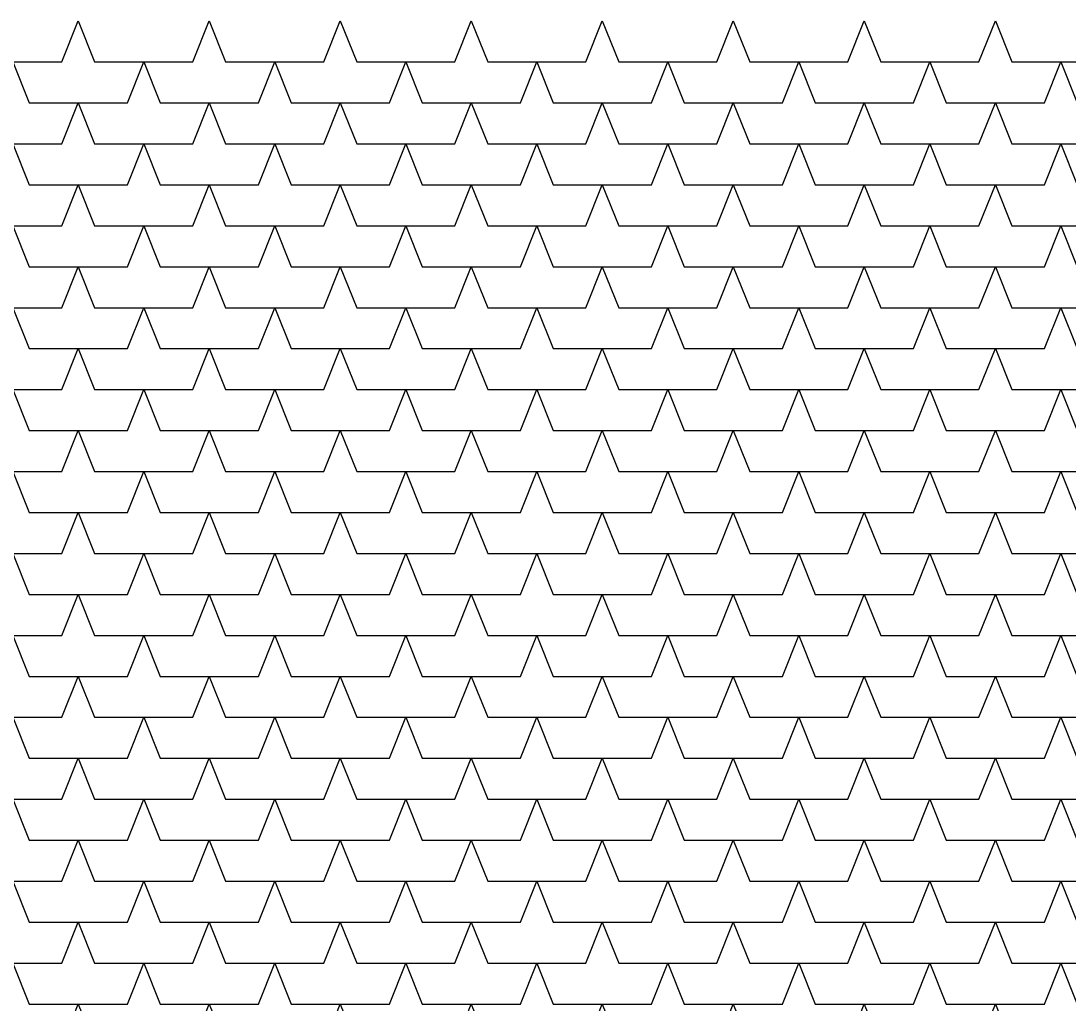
# Model space of a CAD drawing. Header units: inches. Extents: x 86794 to 87086, y 41803 to 41823.
# Drawn here: x 87035.281 to 87036.561, y 41819.53 to 41820.73 of the extents above; entities that cross this region are included whole.
import ezdxf

# ---------------------------------------------------------------- set-up
doc = ezdxf.new("R2010")
doc.units = ezdxf.units.IN
doc.header["$MEASUREMENT"] = 0

msp = doc.modelspace()

# ---------------------------------------------------------------- linework, layer by layer
at = {"color": 250}
for p, q in [((87035.3309, 41820.6795), (87035.3509, 41820.7295)), ((87035.3509, 41820.7295), (87035.3709, 41820.6795)), ((87035.4909, 41820.6795), (87035.5109, 41820.7295)), ((87035.5109, 41820.7295), (87035.5309, 41820.6795)), ((87035.6509, 41820.6795), (87035.6709, 41820.7295)), ((87035.6709, 41820.7295), (87035.6909, 41820.6795)), ((87035.8109, 41820.6795), (87035.8309, 41820.7295)), ((87035.8309, 41820.7295), (87035.8509, 41820.6795)), ((87035.9709, 41820.6795), (87035.9909, 41820.7295)), ((87035.9909, 41820.7295), (87036.0109, 41820.6795)), ((87036.1309, 41820.6795), (87036.1509, 41820.7295)), ((87036.1509, 41820.7295), (87036.1709, 41820.6795)), ((87036.2909, 41820.6795), (87036.3109, 41820.7295)), ((87036.3109, 41820.7295), (87036.3309, 41820.6795)), ((87036.4509, 41820.6795), (87036.4709, 41820.7295)), ((87036.4709, 41820.7295), (87036.4909, 41820.6795)), ((87035.2109, 41820.6795), (87035.3309, 41820.6795)), ((87035.2709, 41820.6795), (87035.2909, 41820.6295)), ((87035.3709, 41820.6795), (87035.4909, 41820.6795)), ((87035.4109, 41820.6295), (87035.4309, 41820.6795)), ((87035.4309, 41820.6795), (87035.4509, 41820.6295)), ((87035.5309, 41820.6795), (87035.6509, 41820.6795)), ((87035.5709, 41820.6295), (87035.5909, 41820.6795)), ((87035.5909, 41820.6795), (87035.6109, 41820.6295)), ((87035.6909, 41820.6795), (87035.8109, 41820.6795)), ((87035.7309, 41820.6295), (87035.7509, 41820.6795)), ((87035.7509, 41820.6795), (87035.7709, 41820.6295)), ((87035.8509, 41820.6795), (87035.9709, 41820.6795)), ((87035.8909, 41820.6295), (87035.9109, 41820.6795)), ((87035.9109, 41820.6795), (87035.9309, 41820.6295)), ((87036.0109, 41820.6795), (87036.1309, 41820.6795)), ((87036.0509, 41820.6295), (87036.0709, 41820.6795)), ((87036.0709, 41820.6795), (87036.0909, 41820.6295)), ((87036.1709, 41820.6795), (87036.2909, 41820.6795)), ((87036.2109, 41820.6295), (87036.2309, 41820.6795)), ((87036.2309, 41820.6795), (87036.2509, 41820.6295)), ((87036.3309, 41820.6795), (87036.4509, 41820.6795)), ((87036.3709, 41820.6295), (87036.3909, 41820.6795)), ((87036.3909, 41820.6795), (87036.4109, 41820.6295)), ((87036.4909, 41820.6795), (87036.6109, 41820.6795)), ((87036.5309, 41820.6295), (87036.5509, 41820.6795)), ((87036.5509, 41820.6795), (87036.5709, 41820.6295)), ((87035.2909, 41820.6295), (87035.4109, 41820.6295)), ((87035.3309, 41820.5795), (87035.3509, 41820.6295)), ((87035.3509, 41820.6295), (87035.3709, 41820.5795)), ((87035.4509, 41820.6295), (87035.5709, 41820.6295)), ((87035.4909, 41820.5795), (87035.5109, 41820.6295)), ((87035.5109, 41820.6295), (87035.5309, 41820.5795)), ((87035.6109, 41820.6295), (87035.7309, 41820.6295)), ((87035.6509, 41820.5795), (87035.6709, 41820.6295)), ((87035.6709, 41820.6295), (87035.6909, 41820.5795)), ((87035.7709, 41820.6295), (87035.8909, 41820.6295)), ((87035.8109, 41820.5795), (87035.8309, 41820.6295)), ((87035.8309, 41820.6295), (87035.8509, 41820.5795)), ((87035.9309, 41820.6295), (87036.0509, 41820.6295)), ((87035.9709, 41820.5795), (87035.9909, 41820.6295)), ((87035.9909, 41820.6295), (87036.0109, 41820.5795)), ((87036.0909, 41820.6295), (87036.2109, 41820.6295)), ((87036.1309, 41820.5795), (87036.1509, 41820.6295)), ((87036.1509, 41820.6295), (87036.1709, 41820.5795)), ((87036.2509, 41820.6295), (87036.3709, 41820.6295)), ((87036.2909, 41820.5795), (87036.3109, 41820.6295)), ((87036.3109, 41820.6295), (87036.3309, 41820.5795)), ((87036.4109, 41820.6295), (87036.5309, 41820.6295)), ((87036.4509, 41820.5795), (87036.4709, 41820.6295)), ((87036.4709, 41820.6295), (87036.4909, 41820.5795)), ((87035.2109, 41820.5795), (87035.3309, 41820.5795)), ((87035.2709, 41820.5795), (87035.2909, 41820.5295)), ((87035.3709, 41820.5795), (87035.4909, 41820.5795)), ((87035.4109, 41820.5295), (87035.4309, 41820.5795)), ((87035.4309, 41820.5795), (87035.4509, 41820.5295)), ((87035.5309, 41820.5795), (87035.6509, 41820.5795)), ((87035.5709, 41820.5295), (87035.5909, 41820.5795)), ((87035.5909, 41820.5795), (87035.6109, 41820.5295)), ((87035.6909, 41820.5795), (87035.8109, 41820.5795)), ((87035.7309, 41820.5295), (87035.7509, 41820.5795)), ((87035.7509, 41820.5795), (87035.7709, 41820.5295)), ((87035.8509, 41820.5795), (87035.9709, 41820.5795)), ((87035.8909, 41820.5295), (87035.9109, 41820.5795)), ((87035.9109, 41820.5795), (87035.9309, 41820.5295)), ((87036.0109, 41820.5795), (87036.1309, 41820.5795)), ((87036.0509, 41820.5295), (87036.0709, 41820.5795)), ((87036.0709, 41820.5795), (87036.0909, 41820.5295)), ((87036.1709, 41820.5795), (87036.2909, 41820.5795)), ((87036.2109, 41820.5295), (87036.2309, 41820.5795)), ((87036.2309, 41820.5795), (87036.2509, 41820.5295)), ((87036.3309, 41820.5795), (87036.4509, 41820.5795)), ((87036.3709, 41820.5295), (87036.3909, 41820.5795)), ((87036.3909, 41820.5795), (87036.4109, 41820.5295)), ((87036.4909, 41820.5795), (87036.6109, 41820.5795)), ((87036.5309, 41820.5295), (87036.5509, 41820.5795)), ((87036.5509, 41820.5795), (87036.5709, 41820.5295)), ((87035.2909, 41820.5295), (87035.4109, 41820.5295)), ((87035.3309, 41820.4795), (87035.3509, 41820.5295)), ((87035.3509, 41820.5295), (87035.3709, 41820.4795)), ((87035.4509, 41820.5295), (87035.5709, 41820.5295)), ((87035.4909, 41820.4795), (87035.5109, 41820.5295)), ((87035.5109, 41820.5295), (87035.5309, 41820.4795)), ((87035.6109, 41820.5295), (87035.7309, 41820.5295)), ((87035.6509, 41820.4795), (87035.6709, 41820.5295)), ((87035.6709, 41820.5295), (87035.6909, 41820.4795)), ((87035.7709, 41820.5295), (87035.8909, 41820.5295)), ((87035.8109, 41820.4795), (87035.8309, 41820.5295)), ((87035.8309, 41820.5295), (87035.8509, 41820.4795)), ((87035.9309, 41820.5295), (87036.0509, 41820.5295)), ((87035.9709, 41820.4795), (87035.9909, 41820.5295)), ((87035.9909, 41820.5295), (87036.0109, 41820.4795)), ((87036.0909, 41820.5295), (87036.2109, 41820.5295)), ((87036.1309, 41820.4795), (87036.1509, 41820.5295)), ((87036.1509, 41820.5295), (87036.1709, 41820.4795)), ((87036.2509, 41820.5295), (87036.3709, 41820.5295)), ((87036.2909, 41820.4795), (87036.3109, 41820.5295)), ((87036.3109, 41820.5295), (87036.3309, 41820.4795)), ((87036.4109, 41820.5295), (87036.5309, 41820.5295)), ((87036.4509, 41820.4795), (87036.4709, 41820.5295)), ((87036.4709, 41820.5295), (87036.4909, 41820.4795)), ((87035.2109, 41820.4795), (87035.3309, 41820.4795)), ((87035.2709, 41820.4795), (87035.2909, 41820.4295)), ((87035.3709, 41820.4795), (87035.4909, 41820.4795)), ((87035.4109, 41820.4295), (87035.4309, 41820.4795)), ((87035.4309, 41820.4795), (87035.4509, 41820.4295)), ((87035.5309, 41820.4795), (87035.6509, 41820.4795)), ((87035.5709, 41820.4295), (87035.5909, 41820.4795)), ((87035.5909, 41820.4795), (87035.6109, 41820.4295)), ((87035.6909, 41820.4795), (87035.8109, 41820.4795)), ((87035.7309, 41820.4295), (87035.7509, 41820.4795)), ((87035.7509, 41820.4795), (87035.7709, 41820.4295)), ((87035.8509, 41820.4795), (87035.9709, 41820.4795)), ((87035.8909, 41820.4295), (87035.9109, 41820.4795)), ((87035.9109, 41820.4795), (87035.9309, 41820.4295)), ((87036.0109, 41820.4795), (87036.1309, 41820.4795)), ((87036.0509, 41820.4295), (87036.0709, 41820.4795)), ((87036.0709, 41820.4795), (87036.0909, 41820.4295)), ((87036.1709, 41820.4795), (87036.2909, 41820.4795)), ((87036.2109, 41820.4295), (87036.2309, 41820.4795)), ((87036.2309, 41820.4795), (87036.2509, 41820.4295)), ((87036.3309, 41820.4795), (87036.4509, 41820.4795)), ((87036.3709, 41820.4295), (87036.3909, 41820.4795)), ((87036.3909, 41820.4795), (87036.4109, 41820.4295)), ((87036.4909, 41820.4795), (87036.6109, 41820.4795)), ((87036.5309, 41820.4295), (87036.5509, 41820.4795)), ((87036.5509, 41820.4795), (87036.5709, 41820.4295)), ((87035.2909, 41820.4295), (87035.4109, 41820.4295)), ((87035.3309, 41820.3795), (87035.3509, 41820.4295)), ((87035.3509, 41820.4295), (87035.3709, 41820.3795)), ((87035.4509, 41820.4295), (87035.5709, 41820.4295)), ((87035.4909, 41820.3795), (87035.5109, 41820.4295)), ((87035.5109, 41820.4295), (87035.5309, 41820.3795)), ((87035.6109, 41820.4295), (87035.7309, 41820.4295)), ((87035.6509, 41820.3795), (87035.6709, 41820.4295)), ((87035.6709, 41820.4295), (87035.6909, 41820.3795)), ((87035.7709, 41820.4295), (87035.8909, 41820.4295)), ((87035.8109, 41820.3795), (87035.8309, 41820.4295)), ((87035.8309, 41820.4295), (87035.8509, 41820.3795)), ((87035.9309, 41820.4295), (87036.0509, 41820.4295)), ((87035.9709, 41820.3795), (87035.9909, 41820.4295)), ((87035.9909, 41820.4295), (87036.0109, 41820.3795)), ((87036.0909, 41820.4295), (87036.2109, 41820.4295)), ((87036.1309, 41820.3795), (87036.1509, 41820.4295)), ((87036.1509, 41820.4295), (87036.1709, 41820.3795)), ((87036.2509, 41820.4295), (87036.3709, 41820.4295)), ((87036.2909, 41820.3795), (87036.3109, 41820.4295)), ((87036.3109, 41820.4295), (87036.3309, 41820.3795)), ((87036.4109, 41820.4295), (87036.5309, 41820.4295)), ((87036.4509, 41820.3795), (87036.4709, 41820.4295)), ((87036.4709, 41820.4295), (87036.4909, 41820.3795)), ((87035.2109, 41820.3795), (87035.3309, 41820.3795)), ((87035.2709, 41820.3795), (87035.2909, 41820.3295)), ((87035.3709, 41820.3795), (87035.4909, 41820.3795)), ((87035.4109, 41820.3295), (87035.4309, 41820.3795)), ((87035.4309, 41820.3795), (87035.4509, 41820.3295)), ((87035.5309, 41820.3795), (87035.6509, 41820.3795)), ((87035.5709, 41820.3295), (87035.5909, 41820.3795)), ((87035.5909, 41820.3795), (87035.6109, 41820.3295)), ((87035.6909, 41820.3795), (87035.8109, 41820.3795)), ((87035.7309, 41820.3295), (87035.7509, 41820.3795)), ((87035.7509, 41820.3795), (87035.7709, 41820.3295)), ((87035.8509, 41820.3795), (87035.9709, 41820.3795)), ((87035.8909, 41820.3295), (87035.9109, 41820.3795)), ((87035.9109, 41820.3795), (87035.9309, 41820.3295)), ((87036.0109, 41820.3795), (87036.1309, 41820.3795)), ((87036.0509, 41820.3295), (87036.0709, 41820.3795)), ((87036.0709, 41820.3795), (87036.0909, 41820.3295)), ((87036.1709, 41820.3795), (87036.2909, 41820.3795)), ((87036.2109, 41820.3295), (87036.2309, 41820.3795)), ((87036.2309, 41820.3795), (87036.2509, 41820.3295)), ((87036.3309, 41820.3795), (87036.4509, 41820.3795)), ((87036.3709, 41820.3295), (87036.3909, 41820.3795)), ((87036.3909, 41820.3795), (87036.4109, 41820.3295)), ((87036.4909, 41820.3795), (87036.6109, 41820.3795)), ((87036.5309, 41820.3295), (87036.5509, 41820.3795)), ((87036.5509, 41820.3795), (87036.5709, 41820.3295)), ((87035.2909, 41820.3295), (87035.4109, 41820.3295)), ((87035.3309, 41820.2795), (87035.3509, 41820.3295)), ((87035.3509, 41820.3295), (87035.3709, 41820.2795)), ((87035.4509, 41820.3295), (87035.5709, 41820.3295)), ((87035.4909, 41820.2795), (87035.5109, 41820.3295)), ((87035.5109, 41820.3295), (87035.5309, 41820.2795)), ((87035.6109, 41820.3295), (87035.7309, 41820.3295)), ((87035.6509, 41820.2795), (87035.6709, 41820.3295)), ((87035.6709, 41820.3295), (87035.6909, 41820.2795)), ((87035.7709, 41820.3295), (87035.8909, 41820.3295)), ((87035.8109, 41820.2795), (87035.8309, 41820.3295)), ((87035.8309, 41820.3295), (87035.8509, 41820.2795)), ((87035.9309, 41820.3295), (87036.0509, 41820.3295)), ((87035.9709, 41820.2795), (87035.9909, 41820.3295)), ((87035.9909, 41820.3295), (87036.0109, 41820.2795)), ((87036.0909, 41820.3295), (87036.2109, 41820.3295)), ((87036.1309, 41820.2795), (87036.1509, 41820.3295)), ((87036.1509, 41820.3295), (87036.1709, 41820.2795)), ((87036.2509, 41820.3295), (87036.3709, 41820.3295)), ((87036.2909, 41820.2795), (87036.3109, 41820.3295)), ((87036.3109, 41820.3295), (87036.3309, 41820.2795)), ((87036.4109, 41820.3295), (87036.5309, 41820.3295)), ((87036.4509, 41820.2795), (87036.4709, 41820.3295)), ((87036.4709, 41820.3295), (87036.4909, 41820.2795)), ((87035.2109, 41820.2795), (87035.3309, 41820.2795)), ((87035.2709, 41820.2795), (87035.2909, 41820.2295)), ((87035.3709, 41820.2795), (87035.4909, 41820.2795)), ((87035.4109, 41820.2295), (87035.4309, 41820.2795)), ((87035.4309, 41820.2795), (87035.4509, 41820.2295)), ((87035.5309, 41820.2795), (87035.6509, 41820.2795)), ((87035.5709, 41820.2295), (87035.5909, 41820.2795)), ((87035.5909, 41820.2795), (87035.6109, 41820.2295)), ((87035.6909, 41820.2795), (87035.8109, 41820.2795)), ((87035.7309, 41820.2295), (87035.7509, 41820.2795)), ((87035.7509, 41820.2795), (87035.7709, 41820.2295)), ((87035.8509, 41820.2795), (87035.9709, 41820.2795)), ((87035.8909, 41820.2295), (87035.9109, 41820.2795)), ((87035.9109, 41820.2795), (87035.9309, 41820.2295)), ((87036.0109, 41820.2795), (87036.1309, 41820.2795)), ((87036.0509, 41820.2295), (87036.0709, 41820.2795)), ((87036.0709, 41820.2795), (87036.0909, 41820.2295)), ((87036.1709, 41820.2795), (87036.2909, 41820.2795)), ((87036.2109, 41820.2295), (87036.2309, 41820.2795)), ((87036.2309, 41820.2795), (87036.2509, 41820.2295)), ((87036.3309, 41820.2795), (87036.4509, 41820.2795)), ((87036.3709, 41820.2295), (87036.3909, 41820.2795)), ((87036.3909, 41820.2795), (87036.4109, 41820.2295)), ((87036.4909, 41820.2795), (87036.6109, 41820.2795)), ((87036.5309, 41820.2295), (87036.5509, 41820.2795)), ((87036.5509, 41820.2795), (87036.5709, 41820.2295)), ((87035.2909, 41820.2295), (87035.4109, 41820.2295)), ((87035.3309, 41820.1795), (87035.3509, 41820.2295)), ((87035.3509, 41820.2295), (87035.3709, 41820.1795)), ((87035.4509, 41820.2295), (87035.5709, 41820.2295)), ((87035.4909, 41820.1795), (87035.5109, 41820.2295)), ((87035.5109, 41820.2295), (87035.5309, 41820.1795)), ((87035.6109, 41820.2295), (87035.7309, 41820.2295)), ((87035.6509, 41820.1795), (87035.6709, 41820.2295)), ((87035.6709, 41820.2295), (87035.6909, 41820.1795)), ((87035.7709, 41820.2295), (87035.8909, 41820.2295)), ((87035.8109, 41820.1795), (87035.8309, 41820.2295)), ((87035.8309, 41820.2295), (87035.8509, 41820.1795)), ((87035.9309, 41820.2295), (87036.0509, 41820.2295)), ((87035.9709, 41820.1795), (87035.9909, 41820.2295)), ((87035.9909, 41820.2295), (87036.0109, 41820.1795)), ((87036.0909, 41820.2295), (87036.2109, 41820.2295)), ((87036.1309, 41820.1795), (87036.1509, 41820.2295)), ((87036.1509, 41820.2295), (87036.1709, 41820.1795)), ((87036.2509, 41820.2295), (87036.3709, 41820.2295)), ((87036.2909, 41820.1795), (87036.3109, 41820.2295)), ((87036.3109, 41820.2295), (87036.3309, 41820.1795)), ((87036.4109, 41820.2295), (87036.5309, 41820.2295)), ((87036.4509, 41820.1795), (87036.4709, 41820.2295)), ((87036.4709, 41820.2295), (87036.4909, 41820.1795)), ((87035.2109, 41820.1795), (87035.3309, 41820.1795)), ((87035.2709, 41820.1795), (87035.2909, 41820.1295)), ((87035.3709, 41820.1795), (87035.4909, 41820.1795)), ((87035.4109, 41820.1295), (87035.4309, 41820.1795)), ((87035.4309, 41820.1795), (87035.4509, 41820.1295)), ((87035.5309, 41820.1795), (87035.6509, 41820.1795)), ((87035.5709, 41820.1295), (87035.5909, 41820.1795)), ((87035.5909, 41820.1795), (87035.6109, 41820.1295)), ((87035.6909, 41820.1795), (87035.8109, 41820.1795)), ((87035.7309, 41820.1295), (87035.7509, 41820.1795)), ((87035.7509, 41820.1795), (87035.7709, 41820.1295)), ((87035.8509, 41820.1795), (87035.9709, 41820.1795)), ((87035.8909, 41820.1295), (87035.9109, 41820.1795)), ((87035.9109, 41820.1795), (87035.9309, 41820.1295)), ((87036.0109, 41820.1795), (87036.1309, 41820.1795)), ((87036.0509, 41820.1295), (87036.0709, 41820.1795)), ((87036.0709, 41820.1795), (87036.0909, 41820.1295)), ((87036.1709, 41820.1795), (87036.2909, 41820.1795)), ((87036.2109, 41820.1295), (87036.2309, 41820.1795)), ((87036.2309, 41820.1795), (87036.2509, 41820.1295)), ((87036.3309, 41820.1795), (87036.4509, 41820.1795)), ((87036.3709, 41820.1295), (87036.3909, 41820.1795)), ((87036.3909, 41820.1795), (87036.4109, 41820.1295)), ((87036.4909, 41820.1795), (87036.6109, 41820.1795)), ((87036.5309, 41820.1295), (87036.5509, 41820.1795)), ((87036.5509, 41820.1795), (87036.5709, 41820.1295)), ((87035.2909, 41820.1295), (87035.4109, 41820.1295)), ((87035.3309, 41820.0795), (87035.3509, 41820.1295)), ((87035.3509, 41820.1295), (87035.3709, 41820.0795)), ((87035.4509, 41820.1295), (87035.5709, 41820.1295)), ((87035.4909, 41820.0795), (87035.5109, 41820.1295)), ((87035.5109, 41820.1295), (87035.5309, 41820.0795)), ((87035.6109, 41820.1295), (87035.7309, 41820.1295)), ((87035.6509, 41820.0795), (87035.6709, 41820.1295)), ((87035.6709, 41820.1295), (87035.6909, 41820.0795)), ((87035.7709, 41820.1295), (87035.8909, 41820.1295)), ((87035.8109, 41820.0795), (87035.8309, 41820.1295)), ((87035.8309, 41820.1295), (87035.8509, 41820.0795)), ((87035.9309, 41820.1295), (87036.0509, 41820.1295)), ((87035.9709, 41820.0795), (87035.9909, 41820.1295)), ((87035.9909, 41820.1295), (87036.0109, 41820.0795)), ((87036.0909, 41820.1295), (87036.2109, 41820.1295)), ((87036.1309, 41820.0795), (87036.1509, 41820.1295)), ((87036.1509, 41820.1295), (87036.1709, 41820.0795)), ((87036.2509, 41820.1295), (87036.3709, 41820.1295)), ((87036.2909, 41820.0795), (87036.3109, 41820.1295)), ((87036.3109, 41820.1295), (87036.3309, 41820.0795)), ((87036.4109, 41820.1295), (87036.5309, 41820.1295)), ((87036.4509, 41820.0795), (87036.4709, 41820.1295)), ((87036.4709, 41820.1295), (87036.4909, 41820.0795)), ((87035.2109, 41820.0795), (87035.3309, 41820.0795)), ((87035.2709, 41820.0795), (87035.2909, 41820.0295)), ((87035.3709, 41820.0795), (87035.4909, 41820.0795)), ((87035.4109, 41820.0295), (87035.4309, 41820.0795)), ((87035.4309, 41820.0795), (87035.4509, 41820.0295)), ((87035.5309, 41820.0795), (87035.6509, 41820.0795)), ((87035.5709, 41820.0295), (87035.5909, 41820.0795)), ((87035.5909, 41820.0795), (87035.6109, 41820.0295)), ((87035.6909, 41820.0795), (87035.8109, 41820.0795)), ((87035.7309, 41820.0295), (87035.7509, 41820.0795)), ((87035.7509, 41820.0795), (87035.7709, 41820.0295)), ((87035.8509, 41820.0795), (87035.9709, 41820.0795)), ((87035.8909, 41820.0295), (87035.9109, 41820.0795)), ((87035.9109, 41820.0795), (87035.9309, 41820.0295)), ((87036.0109, 41820.0795), (87036.1309, 41820.0795)), ((87036.0509, 41820.0295), (87036.0709, 41820.0795)), ((87036.0709, 41820.0795), (87036.0909, 41820.0295)), ((87036.1709, 41820.0795), (87036.2909, 41820.0795)), ((87036.2109, 41820.0295), (87036.2309, 41820.0795)), ((87036.2309, 41820.0795), (87036.2509, 41820.0295)), ((87036.3309, 41820.0795), (87036.4509, 41820.0795)), ((87036.3709, 41820.0295), (87036.3909, 41820.0795)), ((87036.3909, 41820.0795), (87036.4109, 41820.0295)), ((87036.4909, 41820.0795), (87036.6109, 41820.0795)), ((87036.5309, 41820.0295), (87036.5509, 41820.0795)), ((87036.5509, 41820.0795), (87036.5709, 41820.0295)), ((87035.2909, 41820.0295), (87035.4109, 41820.0295)), ((87035.3309, 41819.9795), (87035.3509, 41820.0295)), ((87035.3509, 41820.0295), (87035.3709, 41819.9795)), ((87035.4509, 41820.0295), (87035.5709, 41820.0295)), ((87035.4909, 41819.9795), (87035.5109, 41820.0295)), ((87035.5109, 41820.0295), (87035.5309, 41819.9795)), ((87035.6109, 41820.0295), (87035.7309, 41820.0295)), ((87035.6509, 41819.9795), (87035.6709, 41820.0295)), ((87035.6709, 41820.0295), (87035.6909, 41819.9795)), ((87035.7709, 41820.0295), (87035.8909, 41820.0295)), ((87035.8109, 41819.9795), (87035.8309, 41820.0295)), ((87035.8309, 41820.0295), (87035.8509, 41819.9795)), ((87035.9309, 41820.0295), (87036.0509, 41820.0295)), ((87035.9709, 41819.9795), (87035.9909, 41820.0295)), ((87035.9909, 41820.0295), (87036.0109, 41819.9795)), ((87036.0909, 41820.0295), (87036.2109, 41820.0295)), ((87036.1309, 41819.9795), (87036.1509, 41820.0295)), ((87036.1509, 41820.0295), (87036.1709, 41819.9795)), ((87036.2509, 41820.0295), (87036.3709, 41820.0295)), ((87036.2909, 41819.9795), (87036.3109, 41820.0295)), ((87036.3109, 41820.0295), (87036.3309, 41819.9795)), ((87036.4109, 41820.0295), (87036.5309, 41820.0295)), ((87036.4509, 41819.9795), (87036.4709, 41820.0295)), ((87036.4709, 41820.0295), (87036.4909, 41819.9795)), ((87035.2109, 41819.9795), (87035.3309, 41819.9795)), ((87035.2709, 41819.9795), (87035.2909, 41819.9295)), ((87035.3709, 41819.9795), (87035.4909, 41819.9795)), ((87035.4109, 41819.9295), (87035.4309, 41819.9795)), ((87035.4309, 41819.9795), (87035.4509, 41819.9295)), ((87035.5309, 41819.9795), (87035.6509, 41819.9795)), ((87035.5709, 41819.9295), (87035.5909, 41819.9795)), ((87035.5909, 41819.9795), (87035.6109, 41819.9295)), ((87035.6909, 41819.9795), (87035.8109, 41819.9795)), ((87035.7309, 41819.9295), (87035.7509, 41819.9795)), ((87035.7509, 41819.9795), (87035.7709, 41819.9295)), ((87035.8509, 41819.9795), (87035.9709, 41819.9795)), ((87035.8909, 41819.9295), (87035.9109, 41819.9795)), ((87035.9109, 41819.9795), (87035.9309, 41819.9295)), ((87036.0109, 41819.9795), (87036.1309, 41819.9795)), ((87036.0509, 41819.9295), (87036.0709, 41819.9795)), ((87036.0709, 41819.9795), (87036.0909, 41819.9295)), ((87036.1709, 41819.9795), (87036.2909, 41819.9795)), ((87036.2109, 41819.9295), (87036.2309, 41819.9795)), ((87036.2309, 41819.9795), (87036.2509, 41819.9295)), ((87036.3309, 41819.9795), (87036.4509, 41819.9795)), ((87036.3709, 41819.9295), (87036.3909, 41819.9795)), ((87036.3909, 41819.9795), (87036.4109, 41819.9295)), ((87036.4909, 41819.9795), (87036.6109, 41819.9795)), ((87036.5309, 41819.9295), (87036.5509, 41819.9795)), ((87036.5509, 41819.9795), (87036.5709, 41819.9295)), ((87035.2909, 41819.9295), (87035.4109, 41819.9295)), ((87035.3309, 41819.8795), (87035.3509, 41819.9295)), ((87035.3509, 41819.9295), (87035.3709, 41819.8795)), ((87035.4509, 41819.9295), (87035.5709, 41819.9295)), ((87035.4909, 41819.8795), (87035.5109, 41819.9295)), ((87035.5109, 41819.9295), (87035.5309, 41819.8795)), ((87035.6109, 41819.9295), (87035.7309, 41819.9295)), ((87035.6509, 41819.8795), (87035.6709, 41819.9295)), ((87035.6709, 41819.9295), (87035.6909, 41819.8795)), ((87035.7709, 41819.9295), (87035.8909, 41819.9295)), ((87035.8109, 41819.8795), (87035.8309, 41819.9295)), ((87035.8309, 41819.9295), (87035.8509, 41819.8795)), ((87035.9309, 41819.9295), (87036.0509, 41819.9295)), ((87035.9709, 41819.8795), (87035.9909, 41819.9295)), ((87035.9909, 41819.9295), (87036.0109, 41819.8795)), ((87036.0909, 41819.9295), (87036.2109, 41819.9295)), ((87036.1309, 41819.8795), (87036.1509, 41819.9295)), ((87036.1509, 41819.9295), (87036.1709, 41819.8795)), ((87036.2509, 41819.9295), (87036.3709, 41819.9295)), ((87036.2909, 41819.8795), (87036.3109, 41819.9295)), ((87036.3109, 41819.9295), (87036.3309, 41819.8795)), ((87036.4109, 41819.9295), (87036.5309, 41819.9295)), ((87036.4509, 41819.8795), (87036.4709, 41819.9295)), ((87036.4709, 41819.9295), (87036.4909, 41819.8795)), ((87035.2109, 41819.8795), (87035.3309, 41819.8795)), ((87035.2709, 41819.8795), (87035.2909, 41819.8295)), ((87035.3709, 41819.8795), (87035.4909, 41819.8795)), ((87035.4109, 41819.8295), (87035.4309, 41819.8795)), ((87035.4309, 41819.8795), (87035.4509, 41819.8295)), ((87035.5309, 41819.8795), (87035.6509, 41819.8795)), ((87035.5709, 41819.8295), (87035.5909, 41819.8795)), ((87035.5909, 41819.8795), (87035.6109, 41819.8295)), ((87035.6909, 41819.8795), (87035.8109, 41819.8795)), ((87035.7309, 41819.8295), (87035.7509, 41819.8795)), ((87035.7509, 41819.8795), (87035.7709, 41819.8295)), ((87035.8509, 41819.8795), (87035.9709, 41819.8795)), ((87035.8909, 41819.8295), (87035.9109, 41819.8795)), ((87035.9109, 41819.8795), (87035.9309, 41819.8295)), ((87036.0109, 41819.8795), (87036.1309, 41819.8795)), ((87036.0509, 41819.8295), (87036.0709, 41819.8795)), ((87036.0709, 41819.8795), (87036.0909, 41819.8295)), ((87036.1709, 41819.8795), (87036.2909, 41819.8795)), ((87036.2109, 41819.8295), (87036.2309, 41819.8795)), ((87036.2309, 41819.8795), (87036.2509, 41819.8295)), ((87036.3309, 41819.8795), (87036.4509, 41819.8795)), ((87036.3709, 41819.8295), (87036.3909, 41819.8795)), ((87036.3909, 41819.8795), (87036.4109, 41819.8295)), ((87036.4909, 41819.8795), (87036.6109, 41819.8795)), ((87036.5309, 41819.8295), (87036.5509, 41819.8795)), ((87036.5509, 41819.8795), (87036.5709, 41819.8295)), ((87035.2909, 41819.8295), (87035.4109, 41819.8295)), ((87035.3309, 41819.7795), (87035.3509, 41819.8295)), ((87035.3509, 41819.8295), (87035.3709, 41819.7795)), ((87035.4509, 41819.8295), (87035.5709, 41819.8295)), ((87035.4909, 41819.7795), (87035.5109, 41819.8295)), ((87035.5109, 41819.8295), (87035.5309, 41819.7795)), ((87035.6109, 41819.8295), (87035.7309, 41819.8295)), ((87035.6509, 41819.7795), (87035.6709, 41819.8295)), ((87035.6709, 41819.8295), (87035.6909, 41819.7795)), ((87035.7709, 41819.8295), (87035.8909, 41819.8295)), ((87035.8109, 41819.7795), (87035.8309, 41819.8295)), ((87035.8309, 41819.8295), (87035.8509, 41819.7795)), ((87035.9309, 41819.8295), (87036.0509, 41819.8295)), ((87035.9709, 41819.7795), (87035.9909, 41819.8295)), ((87035.9909, 41819.8295), (87036.0109, 41819.7795)), ((87036.0909, 41819.8295), (87036.2109, 41819.8295)), ((87036.1309, 41819.7795), (87036.1509, 41819.8295)), ((87036.1509, 41819.8295), (87036.1709, 41819.7795)), ((87036.2509, 41819.8295), (87036.3709, 41819.8295)), ((87036.2909, 41819.7795), (87036.3109, 41819.8295)), ((87036.3109, 41819.8295), (87036.3309, 41819.7795)), ((87036.4109, 41819.8295), (87036.5309, 41819.8295)), ((87036.4509, 41819.7795), (87036.4709, 41819.8295)), ((87036.4709, 41819.8295), (87036.4909, 41819.7795)), ((87035.2109, 41819.7795), (87035.3309, 41819.7795)), ((87035.2709, 41819.7795), (87035.2909, 41819.7295)), ((87035.3709, 41819.7795), (87035.4909, 41819.7795)), ((87035.4109, 41819.7295), (87035.4309, 41819.7795)), ((87035.4309, 41819.7795), (87035.4509, 41819.7295)), ((87035.5309, 41819.7795), (87035.6509, 41819.7795)), ((87035.5709, 41819.7295), (87035.5909, 41819.7795)), ((87035.5909, 41819.7795), (87035.6109, 41819.7295)), ((87035.6909, 41819.7795), (87035.8109, 41819.7795)), ((87035.7309, 41819.7295), (87035.7509, 41819.7795)), ((87035.7509, 41819.7795), (87035.7709, 41819.7295)), ((87035.8509, 41819.7795), (87035.9709, 41819.7795)), ((87035.8909, 41819.7295), (87035.9109, 41819.7795)), ((87035.9109, 41819.7795), (87035.9309, 41819.7295)), ((87036.0109, 41819.7795), (87036.1309, 41819.7795)), ((87036.0509, 41819.7295), (87036.0709, 41819.7795)), ((87036.0709, 41819.7795), (87036.0909, 41819.7295)), ((87036.1709, 41819.7795), (87036.2909, 41819.7795)), ((87036.2109, 41819.7295), (87036.2309, 41819.7795)), ((87036.2309, 41819.7795), (87036.2509, 41819.7295)), ((87036.3309, 41819.7795), (87036.4509, 41819.7795)), ((87036.3709, 41819.7295), (87036.3909, 41819.7795)), ((87036.3909, 41819.7795), (87036.4109, 41819.7295)), ((87036.4909, 41819.7795), (87036.6109, 41819.7795)), ((87036.5309, 41819.7295), (87036.5509, 41819.7795)), ((87036.5509, 41819.7795), (87036.5709, 41819.7295)), ((87035.2909, 41819.7295), (87035.4109, 41819.7295)), ((87035.3309, 41819.6795), (87035.3509, 41819.7295)), ((87035.3509, 41819.7295), (87035.3709, 41819.6795)), ((87035.4509, 41819.7295), (87035.5709, 41819.7295)), ((87035.4909, 41819.6795), (87035.5109, 41819.7295)), ((87035.5109, 41819.7295), (87035.5309, 41819.6795)), ((87035.6109, 41819.7295), (87035.7309, 41819.7295)), ((87035.6509, 41819.6795), (87035.6709, 41819.7295)), ((87035.6709, 41819.7295), (87035.6909, 41819.6795)), ((87035.7709, 41819.7295), (87035.8909, 41819.7295)), ((87035.8109, 41819.6795), (87035.8309, 41819.7295)), ((87035.8309, 41819.7295), (87035.8509, 41819.6795)), ((87035.9309, 41819.7295), (87036.0509, 41819.7295)), ((87035.9709, 41819.6795), (87035.9909, 41819.7295)), ((87035.9909, 41819.7295), (87036.0109, 41819.6795)), ((87036.0909, 41819.7295), (87036.2109, 41819.7295)), ((87036.1309, 41819.6795), (87036.1509, 41819.7295)), ((87036.1509, 41819.7295), (87036.1709, 41819.6795)), ((87036.2509, 41819.7295), (87036.3709, 41819.7295)), ((87036.2909, 41819.6795), (87036.3109, 41819.7295)), ((87036.3109, 41819.7295), (87036.3309, 41819.6795)), ((87036.4109, 41819.7295), (87036.5309, 41819.7295)), ((87036.4509, 41819.6795), (87036.4709, 41819.7295)), ((87036.4709, 41819.7295), (87036.4909, 41819.6795)), ((87035.2109, 41819.6795), (87035.3309, 41819.6795)), ((87035.2709, 41819.6795), (87035.2909, 41819.6295)), ((87035.3709, 41819.6795), (87035.4909, 41819.6795)), ((87035.4109, 41819.6295), (87035.4309, 41819.6795)), ((87035.4309, 41819.6795), (87035.4509, 41819.6295)), ((87035.5309, 41819.6795), (87035.6509, 41819.6795)), ((87035.5709, 41819.6295), (87035.5909, 41819.6795)), ((87035.5909, 41819.6795), (87035.6109, 41819.6295)), ((87035.6909, 41819.6795), (87035.8109, 41819.6795)), ((87035.7309, 41819.6295), (87035.7509, 41819.6795)), ((87035.7509, 41819.6795), (87035.7709, 41819.6295)), ((87035.8509, 41819.6795), (87035.9709, 41819.6795)), ((87035.8909, 41819.6295), (87035.9109, 41819.6795)), ((87035.9109, 41819.6795), (87035.9309, 41819.6295)), ((87036.0109, 41819.6795), (87036.1309, 41819.6795)), ((87036.0509, 41819.6295), (87036.0709, 41819.6795)), ((87036.0709, 41819.6795), (87036.0909, 41819.6295)), ((87036.1709, 41819.6795), (87036.2909, 41819.6795)), ((87036.2109, 41819.6295), (87036.2309, 41819.6795)), ((87036.2309, 41819.6795), (87036.2509, 41819.6295)), ((87036.3309, 41819.6795), (87036.4509, 41819.6795)), ((87036.3709, 41819.6295), (87036.3909, 41819.6795)), ((87036.3909, 41819.6795), (87036.4109, 41819.6295)), ((87036.4909, 41819.6795), (87036.6109, 41819.6795)), ((87036.5309, 41819.6295), (87036.5509, 41819.6795)), ((87036.5509, 41819.6795), (87036.5709, 41819.6295)), ((87035.2909, 41819.6295), (87035.4109, 41819.6295)), ((87035.3309, 41819.5795), (87035.3509, 41819.6295)), ((87035.3509, 41819.6295), (87035.3709, 41819.5795)), ((87035.4509, 41819.6295), (87035.5709, 41819.6295)), ((87035.4909, 41819.5795), (87035.5109, 41819.6295)), ((87035.5109, 41819.6295), (87035.5309, 41819.5795)), ((87035.6109, 41819.6295), (87035.7309, 41819.6295)), ((87035.6509, 41819.5795), (87035.6709, 41819.6295)), ((87035.6709, 41819.6295), (87035.6909, 41819.5795)), ((87035.7709, 41819.6295), (87035.8909, 41819.6295)), ((87035.8109, 41819.5795), (87035.8309, 41819.6295)), ((87035.8309, 41819.6295), (87035.8509, 41819.5795)), ((87035.9309, 41819.6295), (87036.0509, 41819.6295)), ((87035.9709, 41819.5795), (87035.9909, 41819.6295)), ((87035.9909, 41819.6295), (87036.0109, 41819.5795)), ((87036.0909, 41819.6295), (87036.2109, 41819.6295)), ((87036.1309, 41819.5795), (87036.1509, 41819.6295)), ((87036.1509, 41819.6295), (87036.1709, 41819.5795)), ((87036.2509, 41819.6295), (87036.3709, 41819.6295)), ((87036.2909, 41819.5795), (87036.3109, 41819.6295)), ((87036.3109, 41819.6295), (87036.3309, 41819.5795)), ((87036.4109, 41819.6295), (87036.5309, 41819.6295)), ((87036.4509, 41819.5795), (87036.4709, 41819.6295)), ((87036.4709, 41819.6295), (87036.4909, 41819.5795)), ((87035.2109, 41819.5795), (87035.3309, 41819.5795)), ((87035.2709, 41819.5795), (87035.2909, 41819.5295)), ((87035.3709, 41819.5795), (87035.4909, 41819.5795)), ((87035.4109, 41819.5295), (87035.4309, 41819.5795)), ((87035.4309, 41819.5795), (87035.4509, 41819.5295)), ((87035.5309, 41819.5795), (87035.6509, 41819.5795)), ((87035.5709, 41819.5295), (87035.5909, 41819.5795)), ((87035.5909, 41819.5795), (87035.6109, 41819.5295)), ((87035.6909, 41819.5795), (87035.8109, 41819.5795)), ((87035.7309, 41819.5295), (87035.7509, 41819.5795)), ((87035.7509, 41819.5795), (87035.7709, 41819.5295)), ((87035.8509, 41819.5795), (87035.9709, 41819.5795)), ((87035.8909, 41819.5295), (87035.9109, 41819.5795)), ((87035.9109, 41819.5795), (87035.9309, 41819.5295)), ((87036.0109, 41819.5795), (87036.1309, 41819.5795)), ((87036.0509, 41819.5295), (87036.0709, 41819.5795)), ((87036.0709, 41819.5795), (87036.0909, 41819.5295)), ((87036.1709, 41819.5795), (87036.2909, 41819.5795)), ((87036.2109, 41819.5295), (87036.2309, 41819.5795)), ((87036.2309, 41819.5795), (87036.2509, 41819.5295)), ((87036.3309, 41819.5795), (87036.4509, 41819.5795)), ((87036.3709, 41819.5295), (87036.3909, 41819.5795)), ((87036.3909, 41819.5795), (87036.4109, 41819.5295)), ((87036.4909, 41819.5795), (87036.6109, 41819.5795)), ((87036.5309, 41819.5295), (87036.5509, 41819.5795)), ((87036.5509, 41819.5795), (87036.5709, 41819.5295)), ((87035.2909, 41819.5295), (87035.4109, 41819.5295)), ((87035.3309, 41819.4795), (87035.3509, 41819.5295)), ((87035.3509, 41819.5295), (87035.3709, 41819.4795)), ((87035.4509, 41819.5295), (87035.5709, 41819.5295)), ((87035.4909, 41819.4795), (87035.5109, 41819.5295)), ((87035.5109, 41819.5295), (87035.5309, 41819.4795)), ((87035.6109, 41819.5295), (87035.7309, 41819.5295)), ((87035.6509, 41819.4795), (87035.6709, 41819.5295)), ((87035.6709, 41819.5295), (87035.6909, 41819.4795)), ((87035.7709, 41819.5295), (87035.8909, 41819.5295)), ((87035.8109, 41819.4795), (87035.8309, 41819.5295)), ((87035.8309, 41819.5295), (87035.8509, 41819.4795)), ((87035.9309, 41819.5295), (87036.0509, 41819.5295)), ((87035.9709, 41819.4795), (87035.9909, 41819.5295)), ((87035.9909, 41819.5295), (87036.0109, 41819.4795)), ((87036.0909, 41819.5295), (87036.2109, 41819.5295)), ((87036.1309, 41819.4795), (87036.1509, 41819.5295)), ((87036.1509, 41819.5295), (87036.1709, 41819.4795)), ((87036.2509, 41819.5295), (87036.3709, 41819.5295)), ((87036.2909, 41819.4795), (87036.3109, 41819.5295)), ((87036.3109, 41819.5295), (87036.3309, 41819.4795)), ((87036.4109, 41819.5295), (87036.5309, 41819.5295)), ((87036.4509, 41819.4795), (87036.4709, 41819.5295)), ((87036.4709, 41819.5295), (87036.4909, 41819.4795))]:
    msp.add_line(p, q, dxfattribs=at)

doc.saveas('drawing.dxf')
